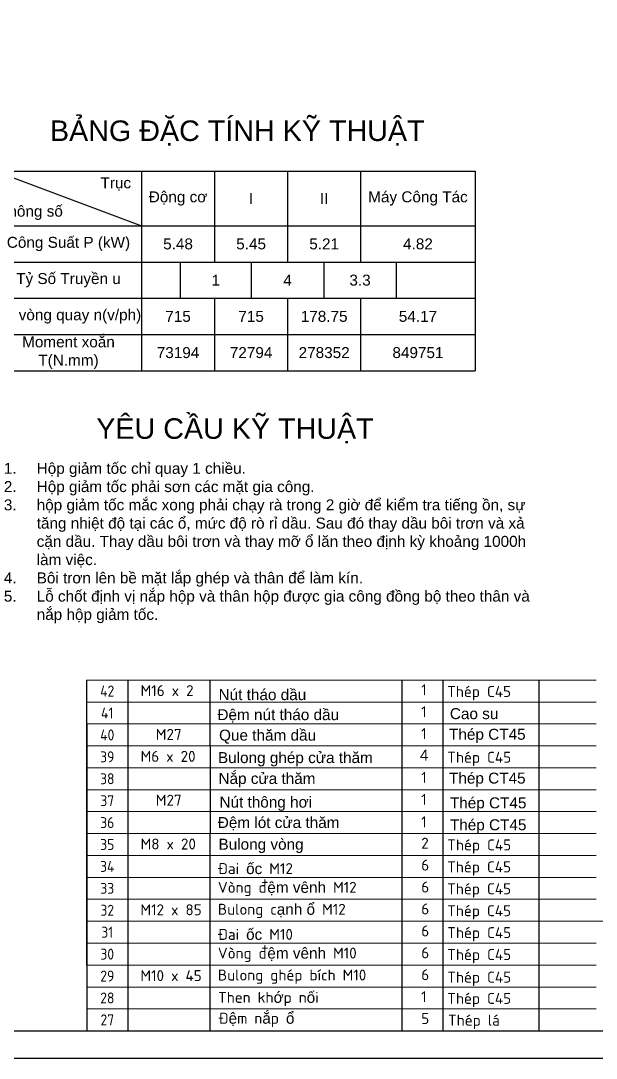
# Model space of a CAD drawing. Header units: millimetres. Extents: x 8 to 1593, y 893 to 2014.
# Drawn here: x 1051 to 1332, y 893 to 1398 of the extents above; entities that cross this region are included whole.
import ezdxf

# ---------------------------------------------------------------- set-up
doc = ezdxf.new("R2010")
doc.units = ezdxf.units.MM
doc.layers.get('0').update_dxf_attribs({"lineweight": 30})
doc.layers.add('Nét mãnh', color=3, linetype='Continuous', lineweight=13)
doc.styles.add('hoàng', font='arial.ttf', dxfattribs={"height": 3})
doc.styles.get("Standard").update_dxf_attribs({"font": 'isocp.shx'})
doc.styles.add('TCVN', font='arial.ttf')

msp = doc.modelspace()

# ---------------------------------------------------------------- linework, layer by layer
for p, q in [((1039.09, 1324.59), (1272.64, 1324.59)), ((1039.09, 1324.59), (1110.2, 1297.93)), ((1110.2, 1324.59), (1110.2, 1280.3)), ((1145.75, 1324.59), (1145.75, 1280.3)), ((1181.31, 1324.59), (1181.31, 1280.3)), ((1216.86, 1324.59), (1216.86, 1280.3)), ((1272.64, 1324.59), (1272.64, 1280.3)), ((1039.09, 1297.93), (1272.64, 1297.93)), ((1039.09, 1280.3), (1272.64, 1280.3)), ((1039.09, 1280.3), (1272.64, 1280.3)), ((1110.2, 1280.3), (1110.2, 1262.67)), ((1129.23, 1262.67), (1129.23, 1280.3)), ((1163.55, 1280.3), (1163.55, 1262.67)), ((1198.99, 1280.3), (1198.99, 1262.67)), ((1234.12, 1280.3), (1234.12, 1262.67)), ((1272.64, 1280.3), (1272.64, 1262.67)), ((1039.09, 1262.67), (1272.64, 1262.67)), ((1039.09, 1262.67), (1272.64, 1262.67)), ((1110.2, 1262.67), (1110.2, 1245.04)), ((1145.75, 1262.67), (1145.75, 1245.04)), ((1181.31, 1262.67), (1181.31, 1245.04)), ((1216.86, 1262.67), (1216.86, 1245.04)), ((1272.64, 1262.67), (1272.64, 1245.04)), ((1039.09, 1245.04), (1272.64, 1245.04)), ((1039.09, 1245.04), (1272.64, 1245.04)), ((1110.2, 1245.04), (1110.2, 1227.41)), ((1145.75, 1245.04), (1145.75, 1227.41)), ((1181.31, 1245.04), (1181.31, 1227.41)), ((1216.86, 1245.04), (1216.86, 1227.41)), ((1272.64, 1245.04), (1272.64, 1227.41)), ((1039.09, 1227.41), (1272.64, 1227.41)), ((1103.51, 1076.88), (1103.51, 1044.88)), ((1103.53, 1076.88), (1103.53, 1044.88)), ((1143.53, 1044.88), (1143.53, 1076.88)), ((1236.84, 1076.88), (1236.84, 1044.88)), ((1236.86, 1076.88), (1236.86, 1044.88)), ((1256.84, 1076.88), (1256.84, 948.88)), ((1303.51, 1076.88), (1303.51, 1044.88)), ((1303.53, 1076.88), (1303.53, 1044.88)), ((1103.51, 1066.21), (1103.51, 1034.21)), ((1236.84, 1066.21), (1236.84, 1034.21)), ((1256.84, 1066.21), (1256.84, 938.21)), ((1303.51, 1066.21), (1303.51, 1034.21)), ((1103.53, 1055.54), (1103.53, 1023.54)), ((1236.86, 1055.54), (1236.86, 1023.54)), ((1256.86, 1055.54), (1256.86, 927.54)), ((1303.53, 1055.54), (1303.53, 1023.54)), ((1103.55, 1044.88), (1103.55, 1012.88)), ((1143.53, 1044.88), (1143.53, 1002.21)), ((1236.88, 1044.88), (1236.88, 1012.88)), ((1256.88, 1044.88), (1256.88, 916.88)), ((1303.55, 1044.88), (1303.55, 1012.88)), ((1256.88, 1034.21), (1256.88, 906.21)), ((1103.52, 1012.88), (1103.52, 1012.84)), ((1103.52, 1012.84), (1103.55, 1002.21)), ((1236.85, 1012.88), (1236.85, 1012.58)), ((1236.85, 1012.58), (1236.85, 1002.21)), ((1256.85, 1012.88), (1256.85, 1012.54)), ((1303.52, 1012.88), (1303.52, 1012.45)), ((1303.52, 1012.45), (1303.52, 1002.21)), ((1103.55, 1002.21), (1103.54, 906.21)), ((1143.54, 906.21), (1143.54, 1002.21)), ((1236.88, 1002.21), (1236.88, 906.21)), ((1303.55, 1002.21), (1303.54, 906.21)), ((1103.54, 938.21), (1103.54, 938.17)), ((1143.54, 938.12), (1143.54, 938.21)), ((1236.88, 938.21), (1236.88, 937.92)), ((1256.88, 938.21), (1256.88, 937.88)), ((1303.54, 938.21), (1303.54, 937.79)), ((1083.54, 906.21), (1331.54, 906.21))]:
    msp.add_line(p, q)
at = {"color": 0}
for p, q in [((1083.48, 1076.88), (1083.48, 948.88)), ((1083.48, 1066.21), (1083.48, 938.21)), ((1083.5, 1055.54), (1083.5, 927.54)), ((1083.52, 1044.88), (1083.52, 916.88)), ((1083.52, 1034.21), (1083.52, 906.21))]:
    msp.add_line(p, q, dxfattribs=at)
msp.add_lwpolyline([(47.54, 906.21), (1579.54, 906.21), (1579.54, 2000.88)])
at = {"layer": 'Defpoints'}
msp.add_lwpolyline([(47.54, 892.88), (1592.88, 892.88), (1592.88, 2000.88)], dxfattribs=at)
at = {"layer": 'Nét mãnh'}
for p, q in [((1083.48, 1076.88), (1331.51, 1076.88)), ((1083.46, 1066.21), (1331.51, 1066.21)), ((1083.48, 1066.21), (1331.51, 1066.21)), ((1083.46, 1055.54), (1331.51, 1055.54)), ((1083.5, 1055.54), (1331.53, 1055.54)), ((1083.48, 1044.88), (1331.53, 1044.88)), ((1083.52, 1044.88), (1331.55, 1044.88)), ((1083.5, 1034.21), (1331.55, 1034.21)), ((1083.52, 1034.21), (1331.55, 1034.21)), ((1083.5, 1023.54), (1331.55, 1023.54)), ((1331.55, 1012.88), (1083.51, 1012.88)), ((1083.51, 1012.88), (1331.55, 1012.88)), ((1331.55, 1002.21), (1083.52, 1002.21)), ((1331.55, 991.54), (1083.52, 991.54)), ((1331.54, 980.88), (1083.52, 980.88)), ((1083.52, 970.21), (1331.54, 970.21)), ((1083.52, 970.21), (1331.54, 970.21)), ((1331.54, 970.21), (1083.52, 970.21)), ((1344.88, 959.54), (1083.51, 959.54)), ((1344.88, 959.54), (1083.51, 959.54)), ((1331.54, 948.88), (1083.52, 948.88)), ((1083.52, 938.21), (1331.54, 938.21)), ((1083.52, 938.21), (1331.54, 938.21)), ((1331.54, 938.21), (1083.52, 938.21)), ((1083.53, 927.54), (1331.54, 927.54)), ((1083.54, 916.88), (1331.54, 916.88))]:
    msp.add_line(p, q, dxfattribs=at)

# ---------------------------------------------------------------- texts
at = {"attachment_point": 1, "style": 'TCVN'}
for s, width, insert, char_height in [('BẢNG ĐẶC TÍNH KỸ THUẬT', 220.0344, (1065.62, 1349.22), 10), ('Trục', 31.7207, (1090.21, 1321.51), 5.33), ('Thông số', 31.7207, (1040.86, 1307.74), 5.33), ('YÊU CẦU KỸ THUẬT', 207.9539, (1088.17, 1204.29), 10), ('\\pxi-3,l4,t4;1.^IHộp giảm tốc chỉ quay 1 chiều.\\P2.^IHộp giảm tốc phải sơn các mặt gia công.\\P3.^Ihộp giảm tốc mắc xong phải chạy rà trong 2 giờ để kiểm tra tiếng ồn, sự tăng nhiệt độ tại các ổ, mức độ rò rỉ dầu. Sau đó thay dầu bôi trơn và xả cặn dầu. Thay dầu bôi trơn và thay mỡ ổ lăn theo định kỳ khoảng 1000h làm việc.\\P4.^IBôi trơn lên bề mặt lắp ghép và thân để làm kín.\\P5.^ILỗ chốt định vị nắp hộp và thân hộp được gia công đồng bộ theo thân và nắp hộp giảm tốc.', 265.6979, (1037.85, 1182.6), 5.33)]:
    msp.add_mtext_dynamic_manual_height_columns(s, width=width, gutter_width=1, heights=[0], dxfattribs=dict(at, insert=insert, char_height=char_height))
at = {"attachment_point": 5, "style": 'hoàng'}
for s, insert, char_height, width in [('Động cơ', (1127.97, 1311.26), 5.333, 35.5556), ('I', (1163.53, 1311.26), 5.33, 35.5556), ('II', (1199.09, 1311.26), 5.333, 35.5556), ('Máy Công Tác', (1244.75, 1311.26), 5.3333, 55.7759), ('Công Suất P (kW)', (1074.64, 1289.11), 5.3333, 71.1111), ('5.48', (1127.97, 1289.11), 5.333, 35.5556), ('5.45', (1163.53, 1289.11), 5.333, 35.5556), ('5.21', (1199.09, 1289.11), 5.333, 35.5556), ('4.82', (1244.75, 1289.11), 5.333, 55.7759), ('Tỷ Số Truyền u', (1074.64, 1271.48), 5.3333, 71.1111), ('1', (1146.39, 1271.48), 5.33, 34.3232), ('4', (1181.27, 1271.48), 5.33, 35.4406), ('3.3', (1216.56, 1271.48), 5.333, 35.1252), ('Số vòng quay n(v/ph)', (1074.64, 1253.85), 5.3333, 71.1111), ('715', (1127.97, 1253.85), 5.333, 35.5556), ('715', (1163.53, 1253.85), 5.333, 35.5556), ('178.75', (1199.09, 1253.85), 5.333, 35.5556), ('54.17', (1244.75, 1253.85), 5.333, 55.7759), ('Moment xoắn T(N.mm)', (1074.64, 1236.22), 5.3333, 71.1111), ('73194', (1127.97, 1236.22), 5.333, 35.5556), ('72794', (1163.53, 1236.22), 5.333, 35.5556), ('278352', (1199.09, 1236.22), 5.333, 35.5556), ('849751', (1244.75, 1236.22), 5.333, 55.7759)]:
    msp.add_mtext(s, dxfattribs=dict(at, insert=insert, char_height=char_height, width=width))
for s, insert, char_height, width, attachment_point in [('42', (1093.51, 1071.54), 5.333, 20.0285, 5), ('{\\fISOCPEUR|b0|i0|c0|p34;M16 x 2}', (1109.73, 1069.11), 5.3333, 99.0841, 7), ('{\\fArial Baltic|b0|i0|c186|p34;N\\fArial Baltic|b0|i0|c163|p34;út tháo dầu\\fArial Baltic|b0|i0|c0|p34; }', (1147.71, 1067.07), 5.33333, 99.0841, 7), ('{\\fISOCPEUR|b0|i0|c0|p34;1}  ', (1246.35, 1069.52), 5.3333, 99.0841, 7), ('{\\fISOCPEUR|b0|i0|c186|p34;Thép \\fISOCPEUR|b0|i0|c0|p34;C45}', (1258.98, 1067.05), 5.3333, 99.0841, 7), ('41', (1093.5, 1060.88), 5.333, 20.0484, 5), ('{\\fArial Baltic|b0|i0|c163|p34;Đệm nút tháo dầu}', (1147.14, 1056.23), 5.3333, 99.0841, 7), ('{\\fISOCPEUR|b0|i0|c0|p34;1}  ', (1246.33, 1058.86), 5.3333, 99.0841, 7), ('{\\fArial Baltic|b0|i0|c163|p34;Cao su}', (1260.29, 1057.82), 5.3333, 99.0841, 7), ('40', (1093.52, 1050.21), 5.333, 20.0213, 5), ('{\\fISOCPEUR|b0|i0|c0|p34;M27}', (1117.14, 1047.78), 5.3333, 99.0841, 7), ('{\\fArial Baltic|b0|i0|c163|p34;Que thăm dầu}', (1147.94, 1045.96), 5.3333, 99.0841, 7), ('{\\fISOCPEUR|b0|i0|c0|p34;1}  ', (1246.33, 1048.19), 5.3333, 99.0841, 7), ('{\\fArial Baltic|b0|i0|c186|p34;Thép \\fArial Baltic|b0|i0|c163|p34;CT45}', (1259.9, 1046.26), 5.3333, 99.0841, 7), ('39', (1093.51, 1039.54), 5.333, 20.0345, 5), ('{\\fISOCPEUR|b0|i0|c0|p34;M6 x 20}', (1109.73, 1037.11), 5.3333, 99.0841, 7), ('{\\fArial Baltic|b0|i0|c186|p34;Bulong \\fArial Baltic|b0|i0|c163|p34;ghép cửa thăm}', (1147.39, 1034.9), 5.3333, 99.0841, 7), ('{\\fArial Baltic|b0|i0|c163|p34;4\\fArial Baltic|b0|i0|c186|p34;  }', (1245.68, 1037.72), 5.3333, 99.0841, 7), ('{\\fISOCPEUR|b0|i0|c186|p34;Thép \\fISOCPEUR|b0|i0|c0|p34;C45}', (1259.02, 1035.05), 5.3333, 99.0841, 7), ('38', (1093.52, 1028.88), 5.333, 20.0356, 5), ('{\\fArial Baltic|b0|i0|c163|p34;Nắp cửa thăm}', (1147.66, 1024.75), 5.3333, 99.0841, 7), ('{\\fISOCPEUR|b0|i0|c0|p34;1}  ', (1246.33, 1026.86), 5.3333, 99.0841, 7), ('{\\fArial Baltic|b0|i0|c186|p34;Thép \\fArial Baltic|b0|i0|c163|p34;CT45}', (1259.88, 1024.92), 5.3333, 99.0841, 7), ('37', (1093.51, 1018.21), 5.333, 20.0276, 5), ('{\\fISOCPEUR|b0|i0|c0|p34;M27}', (1117.14, 1015.78), 5.3333, 99.0841, 7), ('{\\fArial Baltic|b0|i0|c163|p34;Nút thông hơi}', (1148.13, 1013.26), 5.3333, 99.0841, 7), ('{\\fISOCPEUR|b0|i0|c0|p34;1}  ', (1246.35, 1016.19), 5.3333, 99.0841, 7), ('{\\fArial Baltic|b0|i0|c163|p34;Thép \\fArial Baltic|b0|i0|c186|p34;C\\fArial Baltic|b0|i0|c163|p34;T\\fArial Baltic|b0|i0|c186|p34;45}', (1260.29, 1012.88), 5.33333, 99.0841, 7), ('36', (1093.51, 1007.54), 5.333, 20.0207, 5), ('{\\fArial Baltic|b0|i0|c163|p34;Đệm lót cửa thăm}', (1147.32, 1003.76), 5.3333, 99.0841, 7), ('{\\fISOCPEUR|b0|i0|c0|p34;1}  ', (1246.34, 1005.23), 5.3333, 99.0841, 7), ('{\\fArial Baltic|b0|i0|c163|p34;Thép \\fArial Baltic|b0|i0|c186|p34;C\\fArial Baltic|b0|i0|c163|p34;T\\fArial Baltic|b0|i0|c186|p34;45}', (1260.3, 1002.21), 5.33333, 99.0841, 7), ('{\\fISOCPEUR|b0|i0|c0|p34;M8 x 20}', (1109.73, 994.45), 5.3333, 99.0841, 7), ('{\\fArial Baltic|b0|i0|c163|p34;Bulong vòng}', (1147.67, 992.75), 5.3333, 99.0841, 7), ('{\\fISOCPEUR|b0|i0|c0|p34;2}  ', (1246.34, 994.86), 5.3333, 99.0841, 7), ('35', (1093.52, 996.88), 5.333, 20.0356, 5), ('{\\fISOCPEUR|b0|i0|c186|p34;Thép \\fISOCPEUR|b0|i0|c0|p34;C45}', (1259.02, 992.39), 5.3333, 99.0841, 7), ('{\\fISOCPEUR|b0|i0|c0|p34;6} ', (1246.36, 984.19), 5.3333, 99.0841, 7), ('34', (1093.51, 986.21), 5.333, 20.0276, 5), ('{\\fISOCPEUR|b0|i0|c0|p34;Đai \\fArial|b0|i0|c0|p34;ốc\\fISOCPEUR|b0|i0|c0|p34; M12}', (1147.34, 982.42), 5.3333, 99.0841, 7), ('{\\fISOCPEUR|b0|i0|c186|p34;Thép \\fISOCPEUR|b0|i0|c0|p34;C45}', (1258.98, 981.72), 5.3333, 99.0841, 7), ('{\\fISOCPEUR|b0|i0|c0|p34;Vòng đ\\fArial|b0|i0|c0|p34;ệm vênh\\fISOCPEUR|b0|i0|c0|p34; M12}', (1147.34, 971.76), 5.3333, 99.0841, 7), ('33', (1093.51, 975.54), 5.333, 20.0276, 5), ('{\\fISOCPEUR|b0|i0|c0|p34;6} ', (1246.36, 973.52), 5.3333, 99.0841, 7), ('{\\fISOCPEUR|b0|i0|c186|p34;Thép \\fISOCPEUR|b0|i0|c0|p34;C45}', (1258.98, 971.05), 5.3333, 99.0841, 7), ('32', (1093.51, 964.88), 5.333, 20.0276, 5), ('{\\fISOCPEUR|b0|i0|c0|p34;M12 x 85}', (1109.64, 962.45), 5.3333, 99.0841, 7), ('{\\fISOCPEUR|b0|i0|c0|p34;Bulong c\\fArial|b0|i0|c0|p34;ạnh ổ\\fISOCPEUR|b0|i0|c0|p34; M12}', (1147.34, 961.09), 5.3333, 99.0841, 7), ('{\\fISOCPEUR|b0|i0|c0|p34;6} ', (1246.36, 962.86), 5.3333, 99.0841, 7), ('{\\fISOCPEUR|b0|i0|c186|p34;Thép \\fISOCPEUR|b0|i0|c0|p34;C45}', (1258.98, 960.39), 5.3333, 99.0841, 7), ('31', (1093.51, 954.21), 5.333, 20.0276, 5), ('{\\fISOCPEUR|b0|i0|c0|p34;Đai \\fArial|b0|i0|c0|p34;ốc\\fISOCPEUR|b0|i0|c0|p34; M10}', (1147.34, 950.42), 5.3333, 99.0841, 7), ('{\\fISOCPEUR|b0|i0|c0|p34;6} ', (1246.36, 952.19), 5.3333, 99.0841, 7), ('{\\fISOCPEUR|b0|i0|c186|p34;Thép \\fISOCPEUR|b0|i0|c0|p34;C45}', (1259.02, 949.72), 5.3333, 99.0841, 7), ('30', (1093.51, 943.54), 5.333, 20.0276, 5), ('{\\fISOCPEUR|b0|i0|c0|p34;Vòng đ\\fArial|b0|i0|c0|p34;ệm vênh\\fISOCPEUR|b0|i0|c0|p34; M10}', (1147.34, 939.76), 5.3333, 99.0841, 7), ('{\\fISOCPEUR|b0|i0|c0|p34;6} ', (1246.36, 941.52), 5.3333, 99.0841, 7), ('{\\fISOCPEUR|b0|i0|c186|p34;Thép \\fISOCPEUR|b0|i0|c0|p34;C45}', (1259.02, 939.05), 5.3333, 99.0841, 7), ('29', (1093.53, 932.88), 5.333, 20.0207, 5), ('{\\fISOCPEUR|b0|i0|c0|p34;M10 x 45}', (1109.64, 930.41), 5.3333, 99.0841, 7), ('{\\fISOCPEUR|b0|i0|c0|p34;Bulong ghép bích M10}', (1147.34, 929.09), 5.3333, 99.0841, 7), ('{\\fISOCPEUR|b0|i0|c0|p34;6} ', (1246.36, 930.86), 5.3333, 99.0841, 7), ('{\\fISOCPEUR|b0|i0|c186|p34;Thép \\fISOCPEUR|b0|i0|c0|p34;C45}', (1259.02, 928.05), 5.3333, 99.0841, 7), ('28', (1093.54, 922.21), 5.333, 20.0071, 5), ('{\\fISOCPEUR|b0|i0|c0|p34;Then kh\\fArial|b0|i0|c0|p34;ớ\\fISOCPEUR|b0|i0|c0|p34;p n\\fArial|b0|i0|c0|p34;ố\\fISOCPEUR|b0|i0|c0|p34;i}', (1147.45, 918.23), 5.33333, 99.0841, 7), ('{\\fISOCPEUR|b0|i0|c0|p34;1}  ', (1246.34, 920.19), 5.3333, 99.0841, 7), ('{\\fISOCPEUR|b0|i0|c186|p34;Thép \\fISOCPEUR|b0|i0|c0|p34;C45}', (1259.02, 917.72), 5.3333, 99.0841, 7), ('27', (1093.54, 911.54), 5.333, 20, 5), ('{\\fArial|b0|i0|c0|p34;  \\fISOCPEUR|b0|i0|c0|p34;Đ\\fArial|b0|i0|c0|p34;ệ\\fISOCPEUR|b0|i0|c0|p34;m n\\fArial|b0|i0|c0|p34;ắ\\fISOCPEUR|b0|i0|c0|p34;p \\fArial|b0|i0|c0|p34;ổ}', (1143.54, 911.54), 5.33333, 61.6403, 4), ('{\\fISOCPEUR|b0|i0|c0|p34;5} ', (1246.36, 909.52), 5.3333, 99.0841, 7), ('{\\fISOCPEUR|b0|i0|c0|p34;Thép lá}', (1259.39, 907.11), 5.3333, 99.0841, 7)]:
    msp.add_mtext(s, dxfattribs=dict(insert=insert, char_height=char_height, width=width, attachment_point=attachment_point))

doc.saveas('drawing.dxf')
